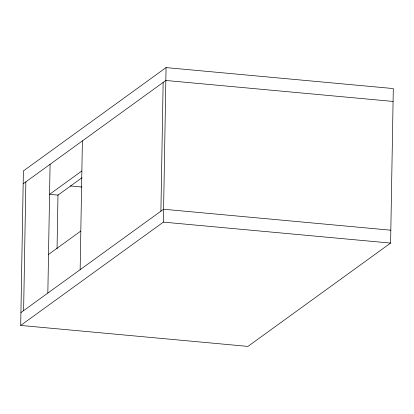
<?xml version="1.0" encoding="UTF-8"?>
<svg xmlns="http://www.w3.org/2000/svg" width="414" height="414" viewBox="0 0 414 414"><rect width="100%" height="100%" fill="white"/><g stroke="black" fill="none" stroke-linecap="round" stroke-linejoin="round"><path stroke-width="0.62" d="M20.7 325.44L23.396 170.92L166.066 67.596L393.3 88.56L390.604 243.08L247.934 346.404L20.7 325.44L163.37 222.121L390.604 243.08M23.619 310.614L25.865 181.844M47.843 293.071L50.089 164.301M57.044 248.778L57.991 194.694M80.145 269.674L82.391 140.905M160.901 211.192L163.152 82.422M163.37 222.121L166.066 67.596M23.174 183.795L165.843 80.471L393.077 101.435M81.868 170.951L49.566 194.347L57.981 195.123L81.951 177.766M48.516 254.439L80.818 231.043M20.923 312.565L163.592 209.241L390.826 230.205M70.282 185.943L81.868 187.014"/></g></svg>
